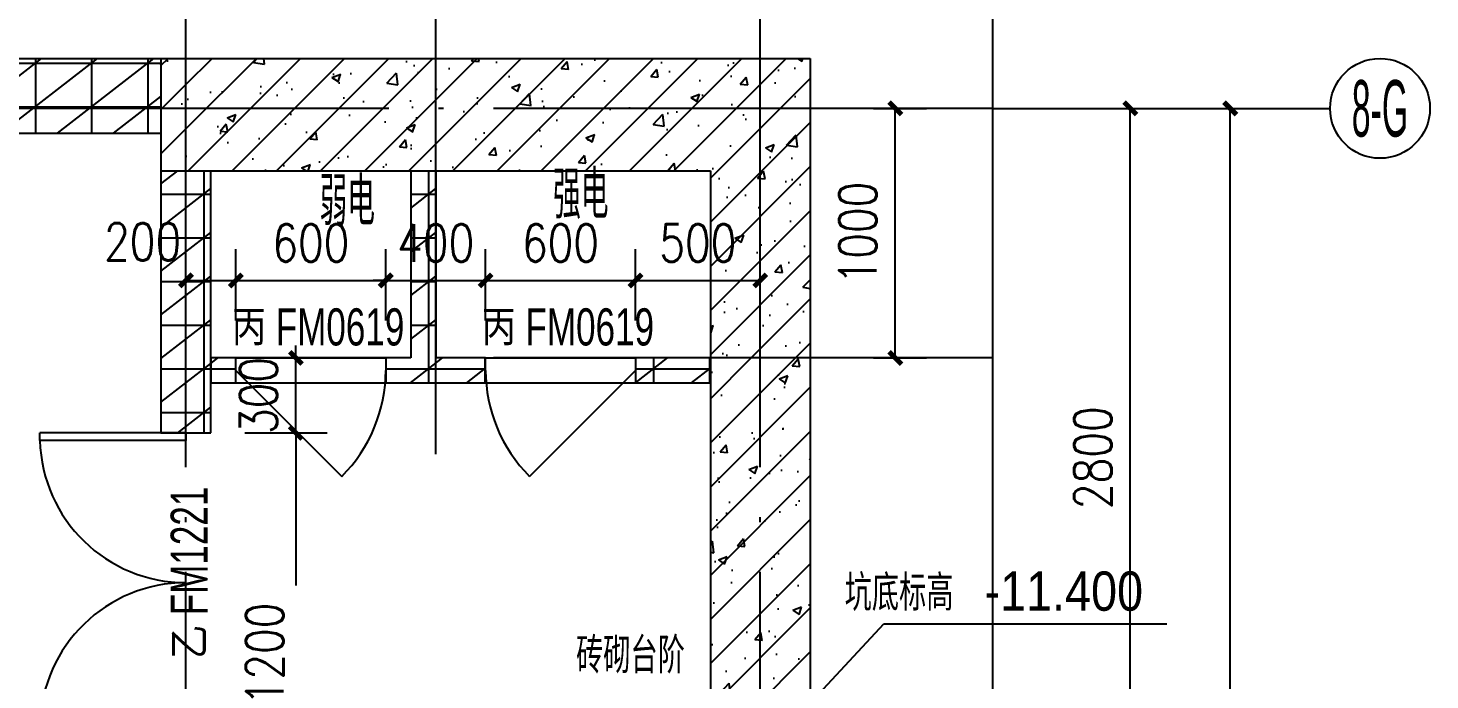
# Model space of a CAD drawing. Extents: x 718358 to 1668613, y -348838 to -159582.
# Drawn here: x 762019 to 767634, y -240996 to -238385 of the extents above; entities that cross this region are included whole.
import ezdxf
from ezdxf.enums import TextEntityAlignment as Align

# ---------------------------------------------------------------- set-up
doc = ezdxf.new("R2010")
doc.units = 0
doc.header["$LTSCALE"] = 1000
doc.linetypes.add('DOTE', pattern=[2.42, 2, -0.2, 0.02, -0.2])
for name, color, linetype in [('建-墙体', 2, 'Continuous'), ('建-尺寸', 73, 'Continuous'), ('建-引出', 3, 'Continuous'), ('建-影线', 8, 'Continuous'), ('建-房间名', 7, 'Continuous'), ('建-柱子', 6, 'Continuous'), ('建-符号', 3, 'Continuous'), ('建-符号说明', 7, 'Continuous'), ('建-轴标', 3, 'Continuous'), ('建-轴网', 14, 'DOTE'), ('建-门', 4, 'Continuous'), ('建-门窗-编号', 7, 'Continuous')]:
    doc.layers.add(name, color=color, linetype=linetype)
doc.styles.add('_TCH_AXIS', font='gt宽度调整.shx', dxfattribs={"bigfont": 'gt国标汉字.shx'})
doc.styles.add('_TCH_DIM', font='gt单线西文.shx', dxfattribs={"width": 0.8, "bigfont": 'gt单线中文.shx'})
doc.styles.add('_TCH_WINDOW', font='gt单线西文.shx', dxfattribs={"height": 3.5, "bigfont": 'gt单线中文.shx'})
doc.styles.add('DIM_FONT', font='SIMPLEX.shx', dxfattribs={"width": 0.8, "bigfont": 'GBCBIG.shx'})
doc.dimstyles.new('DIMN50', dxfattribs={"dimscale": 0.5, "dimtxt": 300, "dimasz": 100, "dimexe": 250, "dimexo": 300, "dimgap": 150, "dimtad": 1, "dimdec": 0, "dimzin": 0, "dimdsep": 46, "dimtxsty": 'DIM_FONT', "dimblk": 'ARCHTICK', "dimcen": 0.09, "dimdle": 1, "dimclrt": 7, "dimazin": 2, "dimtfac": 1, "dimtdec": 0, "dimtix": 1, "dimtmove": 2, "dimatfit": 3, "dimldrblk": 'ARCHTICK', "dimfxl": 1, "dimtolj": 1, "dimtzin": 0, "dimarcsym": 0})
pattern_1 = [(0, (0, 0), (0, 175), []), (37.875, (200, 0), (-84.807639, 109.038328), []), (90, (200, 0), (-225, 1e-14), [])]
pattern_2 = [(45, (0, 0), (-88.388348, 88.388348), []), (50, (0, 0), (358.63009, -31.37607), [37.5, -412.5]), (355, (0, 0), (-69.37567, 376.09607), [30, -330]), (100.4514, (29.9, -2.6), (289.25469, 344.71977), [31.8701, -350.57106]), (46.1842, (0, 100), (533.62052, -82.7595), [56.25, -618.75]), (96.6356, (44.47, 93.1), (467.33135, 487.05894), [47.80514, -525.8565]), (351.1842, (0, 100), (467.33097, 487.0593), [45, -495]), (21, (50, 75), (298.45353, -201.30945), [37.5, -412.5]), (326, (50, 75), (121.65767, 362.57502), [30, -330]), (71.4514, (74.87, 58.22), (420.11131, 161.26525), [31.8701, -350.57106]), (37.5, (0, 0), (6.079928, 166.446927), [0, -326, 0, -335, 0, -331.25]), (7.5, (0, 0), (131.53477, 197.205856), [0, -191, 0, -318.5, 0, -126.25]), (327.5, (-111.5, 0), (266.911218, -11.277436), [0, -125, 0, -390, 0, -517.5]), (317.5, (-161.5, 0), (291.593085, 50.05249), [0, -162.5, 0, -259, 0, -367.5])]

# ---------------------------------------------------------------- blocks, each defined once
blk = doc.blocks.new('_ArchTick')
at = {"color": 0, "linetype": 'ByBlock', "const_width": 0.4}
blk.add_lwpolyline([(-0.5, -0.5), (0.5, 0.5)], dxfattribs=at)
blk = doc.blocks.new('*D3052')
at = {"layer": 'Defpoints', "color": 0, "transparency": 16777216}
for p in [(762851.9, -239395.8), (762651.9, -239706.3), (762851.9, -239706.3)]:
    blk.add_point(p, dxfattribs=at)
at = {"layer": '建-尺寸', "color": 0, "lineweight": -2, "transparency": 16777216}
for p, q in [((762651.9, -239556.3), (762651.9, -239270.8)), ((762851.9, -239556.3), (762851.9, -239270.8)), ((762651.4, -239395.8), (762852.4, -239395.8))]:
    blk.add_line(p, q, dxfattribs=at)
at = {"layer": '建-尺寸', "color": 0, "lineweight": -2, "transparency": 16777216, "xscale": 50, "yscale": 50, "zscale": 50, "rotation": 180}
blk.add_blockref('_ArchTick', (762651.9, -239395.8), dxfattribs=at)
at = {"layer": '建-尺寸', "color": 0, "lineweight": -2, "transparency": 16777216, "xscale": 50, "yscale": 50, "zscale": 50}
blk.add_blockref('_ArchTick', (762851.9, -239395.8), dxfattribs=at)
at = {"layer": '建-尺寸', "color": 7, "transparency": 16777216, "insert": (762478.4, -239240.8), "char_height": 150, "attachment_point": 5, "style": 'DIM_FONT'}
blk.add_mtext('\\A1;200', dxfattribs=at)
blk = doc.blocks.new('*D3053')
at = {"layer": 'Defpoints', "color": 0, "transparency": 16777216}
for p in [(763451.9, -239395.8), (762851.9, -239706.3), (763451.9, -239706.3)]:
    blk.add_point(p, dxfattribs=at)
at = {"layer": '建-尺寸', "color": 0, "lineweight": -2, "transparency": 16777216}
for p, q in [((762851.9, -239556.3), (762851.9, -239270.8)), ((763451.9, -239556.3), (763451.9, -239270.8)), ((762851.4, -239395.8), (763452.4, -239395.8))]:
    blk.add_line(p, q, dxfattribs=at)
at = {"layer": '建-尺寸', "color": 0, "lineweight": -2, "transparency": 16777216, "xscale": 50, "yscale": 50, "zscale": 50, "rotation": 180}
blk.add_blockref('_ArchTick', (762851.9, -239395.8), dxfattribs=at)
at = {"layer": '建-尺寸', "color": 0, "lineweight": -2, "transparency": 16777216, "xscale": 50, "yscale": 50, "zscale": 50}
blk.add_blockref('_ArchTick', (763451.9, -239395.8), dxfattribs=at)
at = {"layer": '建-尺寸', "color": 7, "transparency": 16777216, "insert": (763151.9, -239245.8), "char_height": 150, "attachment_point": 5, "style": 'DIM_FONT'}
blk.add_mtext('\\A1;600', dxfattribs=at)
blk = doc.blocks.new('*D3054')
at = {"layer": 'Defpoints', "color": 0, "transparency": 16777216}
for p in [(763851.9, -239395.8), (763451.9, -239706.3), (763851.9, -239706.3)]:
    blk.add_point(p, dxfattribs=at)
at = {"layer": '建-尺寸', "color": 0, "lineweight": -2, "transparency": 16777216}
for p, q in [((763451.9, -239556.3), (763451.9, -239270.8)), ((763851.9, -239556.3), (763851.9, -239270.8)), ((763451.9, -239395.8), (763401.9, -239395.8)), ((763451.9, -239395.8), (763851.9, -239395.8)), ((763851.9, -239395.8), (763901.9, -239395.8))]:
    blk.add_line(p, q, dxfattribs=at)
at = {"layer": '建-尺寸', "color": 0, "lineweight": -2, "transparency": 16777216, "xscale": 50, "yscale": 50, "zscale": 50}
blk.add_blockref('_ArchTick', (763451.9, -239395.8), dxfattribs=at)
at = {"layer": '建-尺寸', "color": 0, "lineweight": -2, "transparency": 16777216, "xscale": 50, "yscale": 50, "zscale": 50, "rotation": 180}
blk.add_blockref('_ArchTick', (763851.9, -239395.8), dxfattribs=at)
at = {"layer": '建-尺寸', "color": 7, "transparency": 16777216, "insert": (763651.9, -239245.8), "char_height": 150, "attachment_point": 5, "style": 'DIM_FONT'}
blk.add_mtext('\\A1;400', dxfattribs=at)
blk = doc.blocks.new('*D3055')
at = {"layer": 'Defpoints', "color": 0, "transparency": 16777216}
for p in [(764451.9, -239395.8), (763851.9, -239706.3), (764451.9, -239706.3)]:
    blk.add_point(p, dxfattribs=at)
at = {"layer": '建-尺寸', "color": 0, "lineweight": -2, "transparency": 16777216}
for p, q in [((763851.9, -239556.3), (763851.9, -239270.8)), ((764451.9, -239556.3), (764451.9, -239270.8)), ((763851.4, -239395.8), (764452.4, -239395.8))]:
    blk.add_line(p, q, dxfattribs=at)
at = {"layer": '建-尺寸', "color": 0, "lineweight": -2, "transparency": 16777216, "xscale": 50, "yscale": 50, "zscale": 50, "rotation": 180}
blk.add_blockref('_ArchTick', (763851.9, -239395.8), dxfattribs=at)
at = {"layer": '建-尺寸', "color": 0, "lineweight": -2, "transparency": 16777216, "xscale": 50, "yscale": 50, "zscale": 50}
blk.add_blockref('_ArchTick', (764451.9, -239395.8), dxfattribs=at)
at = {"layer": '建-尺寸', "color": 7, "transparency": 16777216, "insert": (764151.9, -239245.8), "char_height": 150, "attachment_point": 5, "style": 'DIM_FONT'}
blk.add_mtext('\\A1;600', dxfattribs=at)
blk = doc.blocks.new('*D3056')
at = {"layer": 'Defpoints', "color": 0, "transparency": 16777216}
for p in [(764951.9, -239395.8), (764451.9, -239706.3), (764951.9, -239706.3)]:
    blk.add_point(p, dxfattribs=at)
at = {"layer": '建-尺寸', "color": 0, "lineweight": -2, "transparency": 16777216}
for p, q in [((764451.9, -239556.3), (764451.9, -239270.8)), ((764951.9, -239556.3), (764951.9, -239270.8)), ((764451.4, -239395.8), (764952.4, -239395.8))]:
    blk.add_line(p, q, dxfattribs=at)
at = {"layer": '建-尺寸', "color": 0, "lineweight": -2, "transparency": 16777216, "xscale": 50, "yscale": 50, "zscale": 50, "rotation": 180}
blk.add_blockref('_ArchTick', (764451.9, -239395.8), dxfattribs=at)
at = {"layer": '建-尺寸', "color": 0, "lineweight": -2, "transparency": 16777216, "xscale": 50, "yscale": 50, "zscale": 50}
blk.add_blockref('_ArchTick', (764951.9, -239395.8), dxfattribs=at)
at = {"layer": '建-尺寸', "color": 7, "transparency": 16777216, "insert": (764701.9, -239245.8), "char_height": 150, "attachment_point": 5, "style": 'DIM_FONT'}
blk.add_mtext('\\A1;500', dxfattribs=at)
blk = doc.blocks.new('*D3074')
at = {"layer": 'Defpoints', "color": 0, "transparency": 16777216}
for p in [(762737.3, -240006), (763092.1, -240006), (762737.3, -241206)]:
    blk.add_point(p, dxfattribs=at)
at = {"layer": '建-尺寸', "color": 0, "lineweight": -2, "transparency": 16777216}
for p, q in [((762887.3, -240006), (763217.1, -240006)), ((763092.1, -240005.5), (763092.1, -240617.3)), ((763092.1, -241206.5), (763092.1, -241167.3)), ((762887.3, -241206), (763217.1, -241206))]:
    blk.add_line(p, q, dxfattribs=at)
at = {"layer": '建-尺寸', "color": 0, "lineweight": -2, "transparency": 16777216, "xscale": 50, "yscale": 50, "zscale": 50}
for p, rotation in [((763092.1, -240006), 90), ((763092.1, -241206), 270)]:
    blk.add_blockref('_ArchTick', p, dxfattribs=dict(at, rotation=rotation))
at = {"layer": '建-尺寸', "color": 7, "transparency": 16777216, "insert": (762967.1, -240892.3), "char_height": 150, "attachment_point": 5, "rotation": 90, "style": 'DIM_FONT'}
blk.add_mtext('\\A1;1200', dxfattribs=at)
blk = doc.blocks.new('*D3075')
at = {"layer": 'Defpoints', "color": 0, "transparency": 16777216}
for p in [(762737.3, -239706.3), (763092.1, -239706.3), (762737.3, -240006)]:
    blk.add_point(p, dxfattribs=at)
at = {"layer": '建-尺寸', "color": 0, "lineweight": -2, "transparency": 16777216}
for p, q in [((763092.1, -239706.3), (763092.1, -239656.3)), ((762887.3, -239706.3), (763217.1, -239706.3)), ((763092.1, -240006), (763092.1, -239706.3)), ((762887.3, -240006), (763217.1, -240006)), ((763092.1, -240006), (763092.1, -240056))]:
    blk.add_line(p, q, dxfattribs=at)
at = {"layer": '建-尺寸', "color": 0, "lineweight": -2, "transparency": 16777216, "xscale": 50, "yscale": 50, "zscale": 50}
for p, rotation in [((763092.1, -239706.3), 270), ((763092.1, -240006), 90)]:
    blk.add_blockref('_ArchTick', p, dxfattribs=dict(at, rotation=rotation))
at = {"layer": '建-尺寸', "color": 7, "transparency": 16777216, "insert": (762942.1, -239856.2), "char_height": 150, "attachment_point": 5, "rotation": 90, "style": 'DIM_FONT'}
blk.add_mtext('\\A1;300', dxfattribs=at)
blk = doc.blocks.new('*D3231')
at = {"layer": 'Defpoints', "color": 0, "transparency": 16777216}
for p in [(765254.9, -238706.3), (765492.4, -238706.3), (765254.9, -239706.3)]:
    blk.add_point(p, dxfattribs=at)
at = {"layer": '建-尺寸', "color": 0, "lineweight": -2, "transparency": 16777216}
for p, q in [((765404.9, -238706.3), (765617.4, -238706.3)), ((765492.4, -239706.8), (765492.4, -238705.8)), ((765404.9, -239706.3), (765617.4, -239706.3))]:
    blk.add_line(p, q, dxfattribs=at)
at = {"layer": '建-尺寸', "color": 0, "lineweight": -2, "transparency": 16777216, "xscale": 50, "yscale": 50, "zscale": 50}
for p, rotation in [((765492.4, -238706.3), 90), ((765492.4, -239706.3), 270)]:
    blk.add_blockref('_ArchTick', p, dxfattribs=dict(at, rotation=rotation))
at = {"layer": '建-尺寸', "color": 7, "transparency": 16777216, "insert": (765342.4, -239206.3), "char_height": 150, "attachment_point": 5, "rotation": 90, "style": 'DIM_FONT'}
blk.add_mtext('\\A1;1000', dxfattribs=at)
blk = doc.blocks.new('*D3250')
at = {"layer": 'Defpoints', "color": 0, "transparency": 16777216}
for p in [(766459.4, -238706.3), (766833.7, -238706.3), (766459.4, -243806.3)]:
    blk.add_point(p, dxfattribs=at)
at = {"layer": '建-尺寸', "color": 0, "lineweight": -2, "transparency": 16777216}
for p, q in [((766609.4, -238706.3), (766958.7, -238706.3)), ((766833.7, -243806.8), (766833.7, -238705.8)), ((766609.4, -243806.3), (766958.7, -243806.3))]:
    blk.add_line(p, q, dxfattribs=at)
at = {"layer": '建-尺寸', "color": 0, "lineweight": -2, "transparency": 16777216, "xscale": 50, "yscale": 50, "zscale": 50}
for p, rotation in [((766833.7, -238706.3), 90), ((766833.7, -243806.3), 270)]:
    blk.add_blockref('_ArchTick', p, dxfattribs=dict(at, rotation=rotation))
at = {"layer": '建-尺寸', "color": 7, "transparency": 16777216, "insert": (766683.7, -241256.3), "char_height": 150, "attachment_point": 5, "rotation": 90, "style": 'DIM_FONT'}
blk.add_mtext('\\A1;5100', dxfattribs=at)
blk = doc.blocks.new('*D3251')
at = {"layer": 'Defpoints', "color": 0, "transparency": 16777216}
for p in [(765883.7, -238706.3), (766433.7, -238706.3), (765883.7, -241506.3)]:
    blk.add_point(p, dxfattribs=at)
at = {"layer": '建-尺寸', "color": 0, "lineweight": -2, "transparency": 16777216}
for p, q in [((766033.7, -238706.3), (766558.7, -238706.3)), ((766433.7, -241506.8), (766433.7, -238705.8)), ((766033.7, -241506.3), (766558.7, -241506.3))]:
    blk.add_line(p, q, dxfattribs=at)
at = {"layer": '建-尺寸', "color": 0, "lineweight": -2, "transparency": 16777216, "xscale": 50, "yscale": 50, "zscale": 50}
for p, rotation in [((766433.7, -238706.3), 90), ((766433.7, -241506.3), 270)]:
    blk.add_blockref('_ArchTick', p, dxfattribs=dict(at, rotation=rotation))
at = {"layer": '建-尺寸', "color": 7, "transparency": 16777216, "insert": (766283.7, -240106.3), "char_height": 150, "attachment_point": 5, "rotation": 90, "style": 'DIM_FONT'}
blk.add_mtext('\\A1;2800', dxfattribs=at)

msp = doc.modelspace()

# ---------------------------------------------------------------- hatches: boundary and pattern name
at = {"layer": '建-影线'}
h = msp.add_hatch(dxfattribs=at)
h.set_pattern_fill('空心砖', color=256, scale=50, style=0)
h.set_pattern_definition(pattern_1)
h.paths.add_polyline_path([(755851.9, -238506.3), (755851.9, -238806.3), (762551.9, -238806.3), (762551.9, -238506.3)])
h = msp.add_hatch(dxfattribs=at)
h.set_pattern_fill('钢筋混凝土', color=256, scale=50, style=0)
h.set_pattern_definition(pattern_2)
h.paths.add_polyline_path([(762551.9, -238956.3), (762651.9, -238956.3), (762651.9, -238506.3), (762551.9, -238506.3)])
h = msp.add_hatch(dxfattribs=at)
h.set_pattern_fill('钢筋混凝土', color=256, scale=50, style=0)
h.set_pattern_definition(pattern_2)
h.paths.add_polyline_path([(762651.9, -238506.3), (762651.9, -238956.3), (763651.9, -238956.3), (763651.9, -238506.3)])
h = msp.add_hatch(dxfattribs=at)
h.set_pattern_fill('钢筋混凝土', color=256, scale=50, style=0)
h.set_pattern_definition(pattern_2)
h.paths.add_polyline_path([(763651.9, -238506.3), (763651.9, -238956.3), (764751.9, -238956.3), (765151.9, -238506.3)])
h = msp.add_hatch(dxfattribs=at)
h.set_pattern_fill('钢筋混凝土', color=256, scale=50, style=0)
h.set_pattern_definition(pattern_2)
h.paths.add_polyline_path([(765151.9, -238506.3), (764751.9, -238956.3), (764751.9, -239706.3), (765151.9, -239706.3)])
h = msp.add_hatch(dxfattribs=at)
h.set_pattern_fill('空心砖', color=256, scale=50, style=0)
h.set_pattern_definition(pattern_1)
h.paths.add_polyline_path([(762551.9, -238956.3), (762551.9, -240006.5), (762751.9, -240006.5), (762751.9, -238956.3)])
h = msp.add_hatch(dxfattribs=at)
h.set_pattern_fill('空心砖', color=256, scale=50, style=0)
h.set_pattern_definition(pattern_1)
h.paths.add_polyline_path([(763651.9, -238956.3), (763551.9, -238956.3), (763551.9, -239706.3), (763618.5, -239739.7), (763651.9, -239706.3)])
h = msp.add_hatch(dxfattribs=at)
h.set_pattern_fill('空心砖', color=256, scale=50, style=0)
h.set_pattern_definition(pattern_1)
h.paths.add_polyline_path([(762751.9, -239806.3), (762851.9, -239806.3), (762851.9, -239706.3), (762751.9, -239706.3)])
h = msp.add_hatch(dxfattribs=at)
h.set_pattern_fill('空心砖', color=256, scale=50, style=0)
h.set_pattern_definition(pattern_1)
h.paths.add_polyline_path([(763551.9, -239706.3), (763451.9, -239706.3), (763451.9, -239806.3), (763651.9, -239806.3), (763618.5, -239739.7)])
h = msp.add_hatch(dxfattribs=at)
h.set_pattern_fill('空心砖', color=256, scale=50, style=0)
h.set_pattern_definition(pattern_1)
h.paths.add_polyline_path([(763651.9, -239806.3), (763851.9, -239806.3), (763851.9, -239706.3), (763651.9, -239706.3), (763618.5, -239739.7)])
h = msp.add_hatch(dxfattribs=at)
h.set_pattern_fill('空心砖', color=256, scale=50, style=0)
h.set_pattern_definition(pattern_1)
h.paths.add_polyline_path([(764751.9, -239706.3), (764451.9, -239706.3), (764451.9, -239806.3), (764751.9, -239806.3)])
h = msp.add_hatch(dxfattribs=at)
h.set_pattern_fill('钢筋混凝土', color=256, scale=50, style=0)
h.set_pattern_definition(pattern_2)
h.paths.add_polyline_path([(765151.9, -239706.3), (764751.9, -239706.3), (764751.9, -241406.3), (765151.9, -241406.3)])

# ---------------------------------------------------------------- linework, layer by layer
at = {"layer": '建-墙体'}
for p, q in [((755851.9, -238506.3), (762551.9, -238506.3)), ((755851.9, -238806.3), (762551.9, -238806.3)), ((762551.9, -238956.3), (762551.9, -240006.5)), ((762751.9, -240006.5), (762751.9, -238956.3)), ((763551.9, -238956.3), (763551.9, -239706.3)), ((763651.9, -238956.3), (763651.9, -239706.3)), ((762851.9, -239706.3), (762751.9, -239706.3)), ((762751.9, -239706.3), (762751.9, -239806.3)), ((762851.9, -239806.3), (762851.9, -239706.3)), ((763551.9, -239706.3), (763451.9, -239706.3)), ((763451.9, -239706.3), (763451.9, -239806.3)), ((763851.9, -239706.3), (763651.9, -239706.3)), ((763851.9, -239806.3), (763851.9, -239706.3)), ((764751.9, -239706.3), (764451.9, -239706.3)), ((764451.9, -239706.3), (764451.9, -239806.3)), ((762751.9, -239806.3), (762851.9, -239806.3)), ((763451.9, -239806.3), (763651.9, -239806.3)), ((763651.9, -239806.3), (763851.9, -239806.3)), ((764451.9, -239806.3), (764751.9, -239806.3)), ((762551.9, -240006.5), (762751.9, -240006.5))]:
    msp.add_line(p, q, dxfattribs=at)
at = {"layer": '建-引出'}
for p, q in [((764452.1, -241839.3), (765446.8, -240771.6)), ((765446.8, -240771.6), (766580.5, -240771.6))]:
    msp.add_line(p, q, dxfattribs=at)
at = {"layer": '建-柱子'}
for p, q in [((762551.9, -238506.3), (762651.9, -238506.3)), ((762551.9, -238506.3), (762551.9, -238956.3)), ((762651.9, -238506.3), (763651.9, -238506.3)), ((763651.9, -238506.3), (765151.9, -238506.3)), ((765151.9, -238506.3), (765151.9, -239706.3)), ((762551.9, -238956.3), (762651.9, -238956.3)), ((762651.9, -238956.3), (763651.9, -238956.3)), ((763651.9, -238956.3), (764751.9, -238956.3)), ((764751.9, -238956.3), (764751.9, -239706.3)), ((764751.9, -239706.3), (764751.9, -241406.3)), ((765151.9, -239706.3), (765151.9, -241406.3))]:
    msp.add_line(p, q, dxfattribs=at)
at = {"layer": '建-符号'}
msp.add_lwpolyline([(765883.7, -245464.4), (765883.7, -241837.8), (765778.7, -241799.5), (765988.7, -241762.5), (765883.7, -241725.3), (765883.7, -238098.6)], dxfattribs=at)
at = {"layer": '建-轴标'}
msp.add_line((765883.7, -238706.3), (767233.7, -238706.3), dxfattribs=at)
msp.add_circle((767433.7, -238706.3), 200, dxfattribs=at)
at = {"layer": '建-轴网'}
for p, q in [((762651.9, -244983.5), (762651.9, -238098.6)), ((763651.9, -240091.7), (763651.9, -238098.6)), ((764951.9, -244983.5), (764951.9, -238098.6)), ((765883.7, -238706.3), (752948.6, -238706.3)), ((765883.7, -239706.3), (762751.9, -239706.3))]:
    msp.add_line(p, q, dxfattribs=at)
at = {"layer": '建-门'}
for p, q in [((762851.9, -239706.3), (763451.9, -239706.3)), ((763851.9, -239706.3), (764451.9, -239706.3)), ((762851.9, -239756.3), (763276.1, -240180.6)), ((764451.9, -239756.3), (764027.6, -240180.6)), ((762851.9, -239806.3), (763451.9, -239806.3)), ((763851.9, -239806.3), (764451.9, -239806.3)), ((762651.9, -240006.5), (762066.9, -240006.5)), ((762066.9, -240036.5), (762066.9, -240006.5)), ((762651.9, -240006.5), (762651.9, -240036.5)), ((762651.9, -240036.5), (762066.9, -240036.5))]:
    msp.add_line(p, q, dxfattribs=at)
for centre, radius, start, end in [((762851.9, -239756.3), 600, 315, 0), ((764451.9, -239756.3), 600, 180, 225), ((762651.9, -240021.5), 585, 181.4693, 270), ((762651.9, -241191.5), 585, 90, 178.5307)]:
    msp.add_arc(centre, radius, start, end, dxfattribs=at)

# ---------------------------------------------------------------- texts
at = {"layer": '建-房间名', "style": 'DIM_FONT', "width": 0.8}
for s, p in [('强电', (764122, -239148.6)), ('弱电', (763186.7, -239175.3))]:
    msp.add_text(s, height=192.91, dxfattribs=at).set_placement(p)
at = {"layer": '建-符号说明', "style": '_TCH_DIM'}
for s, height, width, p in [('坑底标高', 143.31, 0.8, (765289.8, -240719.1)), ('-11.400', 157.5, 0.888889, (765849.8, -240719.1)), ('砖砌台阶', 143.31, 0.8, (764214.2, -240969.7))]:
    msp.add_text(s, height=height, dxfattribs=dict(at, width=width)).set_placement(p)
at = {"layer": '建-轴标', "style": '_TCH_AXIS', "width": 0.344262}
msp.add_text('8-G', height=226.27, dxfattribs=at).set_placement((767320.6, -238819.5), (767546.8, -238819.5), align=Align.FIT)
at = {"layer": '建-门窗-编号', "style": '_TCH_WINDOW'}
for s, rotation, p in [('丙', 0, (762836.4, -239656.3)), ('丙', 0, (763836.4, -239656.3)), ('乙', 90, (762739.4, -240912))]:
    msp.add_text(s, height=143.3, rotation=rotation, dxfattribs=at).set_placement(p)
at = {"layer": '建-门窗-编号', "style": '_TCH_WINDOW', "width": 0.705882}
for s, rotation, p in [('FM0619', 0, (763011.4, -239656.3)), ('FM0619', 0, (764011.4, -239656.3)), ('FM1221', 90, (762739.4, -240737))]:
    msp.add_text(s, height=148.75, rotation=rotation, dxfattribs=at).set_placement(p)

# ---------------------------------------------------------------- dimensions: what is measured, and where the dimension line sits
at = {"layer": '建-尺寸'}
for p1, p2, distance, picture, middle in [((765254.9, -239706.3), (765254.9, -238706.3), -237.5, '*D3231', (765342.4, -239206.3)), ((765883.7, -241506.3), (765883.7, -238706.3), -550, '*D3251', (766283.7, -240106.3)), ((766459.4, -243806.3), (766459.4, -238706.3), -374.3, '*D3250', (766683.7, -241256.3)), ((762851.9, -239706.3), (763451.9, -239706.3), 310.5, '*D3053', (763151.9, -239245.8)), ((763451.9, -239706.3), (763851.9, -239706.3), 310.5, '*D3054', (763651.9, -239245.8)), ((763851.9, -239706.3), (764451.9, -239706.3), 310.5, '*D3055', (764151.9, -239245.8)), ((764451.9, -239706.3), (764951.9, -239706.3), 310.5, '*D3056', (764701.9, -239245.8)), ((762737.3, -240006), (762737.3, -239706.3), -354.8, '*D3075', (762942.1, -239856.2))]:
    dim = msp.add_aligned_dim(p1=p1, p2=p2, distance=distance, dimstyle='DIMN50', dxfattribs=at)
    dim.commit()
    dim.dimension.update_dxf_attribs({"geometry": picture, "text_midpoint": middle})
for base, p1, p2, angle, picture, middle in [((762851.9, -239395.8), (762651.9, -239706.3), (762851.9, -239706.3), 0, '*D3052', (762478.4, -239240.8)), ((763092.1, -240006), (762737.3, -241206), (762737.3, -240006), 90, '*D3074', (762967.1, -240892.3))]:
    dim = msp.add_linear_dim(base=base, p1=p1, p2=p2, angle=angle, dimstyle='DIMN50', dxfattribs=at)
    dim.commit()
    dim.dimension.update_dxf_attribs({"geometry": picture, "text_midpoint": middle, "dimtype": 161})

doc.saveas('drawing.dxf')
